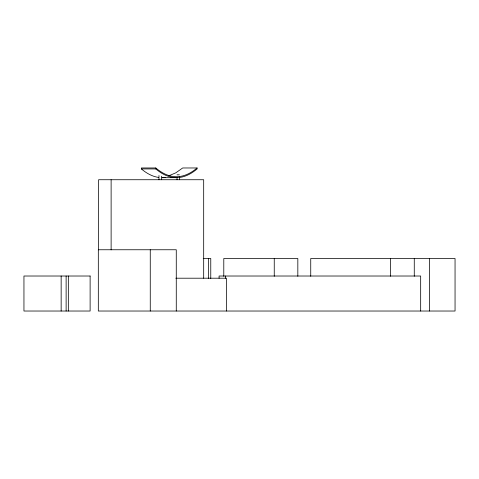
<?xml version="1.0" encoding="UTF-8"?>
<svg xmlns="http://www.w3.org/2000/svg" width="479" height="479" viewBox="0 0 479 479"><rect width="100%" height="100%" fill="white"/><g stroke="black" fill="none" stroke-linecap="round" stroke-linejoin="round"><path stroke-width="0.72" d="M141.365 168.931L155.789 168.931C160.71 173.099 166.536 176.517 173.003 177.44A27.501 25.968 -90 0 0 179.888 177.44C186.361 176.517 192.187 173.099 197.108 168.931L197.108 167.973C192.187 172.141 186.361 175.559 179.888 176.482A27.501 25.968 -90 0 1 173.003 176.482C166.536 175.559 160.71 172.141 155.789 167.973L141.365 167.973L141.365 168.931C146.287 173.099 152.112 176.517 158.585 177.44M168.913 175.751L175.799 172.835L182.685 167.973L197.108 167.973M177.044 174.811L179.344 174.811M176.446 177.685L162.028 177.685A27.501 25.968 -90 0 0 165.471 177.44M203.222 258.51L210.766 258.51L210.766 278.479M175.817 278.203L226.441 278.203L226.441 311.027M429.424 258.51L429.424 311.027M420.67 311.027L420.67 276.018L219.083 276.018L219.083 278.251M414.269 258.51L414.269 276.263M390.415 258.51L390.415 276.263M310.739 276.263L310.739 258.51L455.05 258.51L455.05 311.027L98.321 311.027L98.321 249.757L176.272 249.757L176.272 311.027M297.83 276.263L297.83 258.51L223.789 258.51L223.789 276.263M274.251 258.51L274.251 276.263M225.561 276.018L225.561 278.251M208.605 258.51L208.605 278.479M203.683 278.203L203.683 179.733L98.62 179.733L98.62 249.858M179.505 176.925L179.505 179.733M177.044 177.625L177.044 179.733M161.429 176.218L161.429 179.733M158.968 175.518L158.968 179.733M155.789 167.973L155.789 168.931M150.262 249.757L150.262 311.027M111.122 179.733L111.122 249.858M68.341 276.018L68.341 311.027M66.126 276.018L66.126 311.027M61.15 276.018L61.15 311.027M90.118 276.018L23.95 276.018L23.95 311.027L90.118 311.027L90.118 276.018"/></g></svg>
